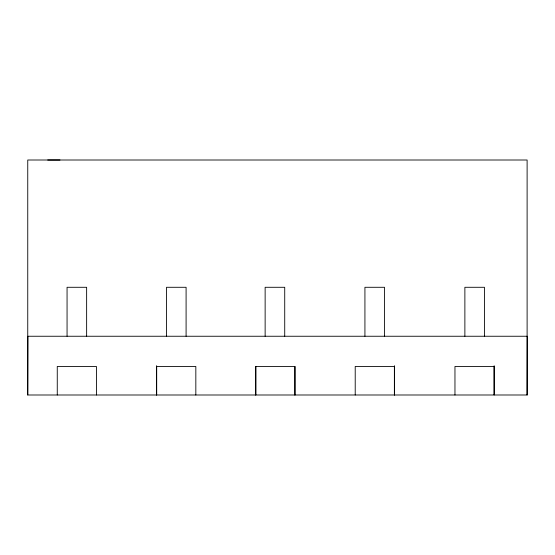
<?xml version="1.0" encoding="UTF-8"?>
<svg xmlns="http://www.w3.org/2000/svg" width="555" height="555" viewBox="0 0 555 555"><rect width="100%" height="100%" fill="white"/><g stroke="black" fill="none" stroke-linecap="round" stroke-linejoin="round"><path stroke-width="0.83" d="M255.772 395L255.779 366.466L294.941 366.466L294.941 394.993L294.941 366.466M27.75 395L27.889 336.247L527.25 336.247L527.111 394.993L527.111 160.006L27.75 160.006L27.75 395L527.25 394.993M47.709 160.006L60.002 160M494.158 365.683L494.158 395L494.123 366.466L454.961 366.466L454.961 395M484.459 336.247L484.459 287.289L464.875 287.289L464.875 336.247M394.563 365.683L394.563 395M394.376 395L394.376 366.466L355.214 366.466L355.214 395M384.511 336.247L384.511 287.289L364.926 287.289L364.926 336.247M284.722 336.247L284.722 287.289L265.137 287.289L265.137 336.247M255.779 366.466L255.779 394.993M195.832 395L195.832 366.466L156.67 366.466L156.67 395M186.091 336.247L186.091 287.289L166.514 287.289L166.514 336.247M156.607 365.683L156.607 395M96.431 395L96.431 366.466L57.262 366.466L57.262 395M86.635 336.247L86.635 287.289L67.058 287.289L67.058 336.247"/></g></svg>
